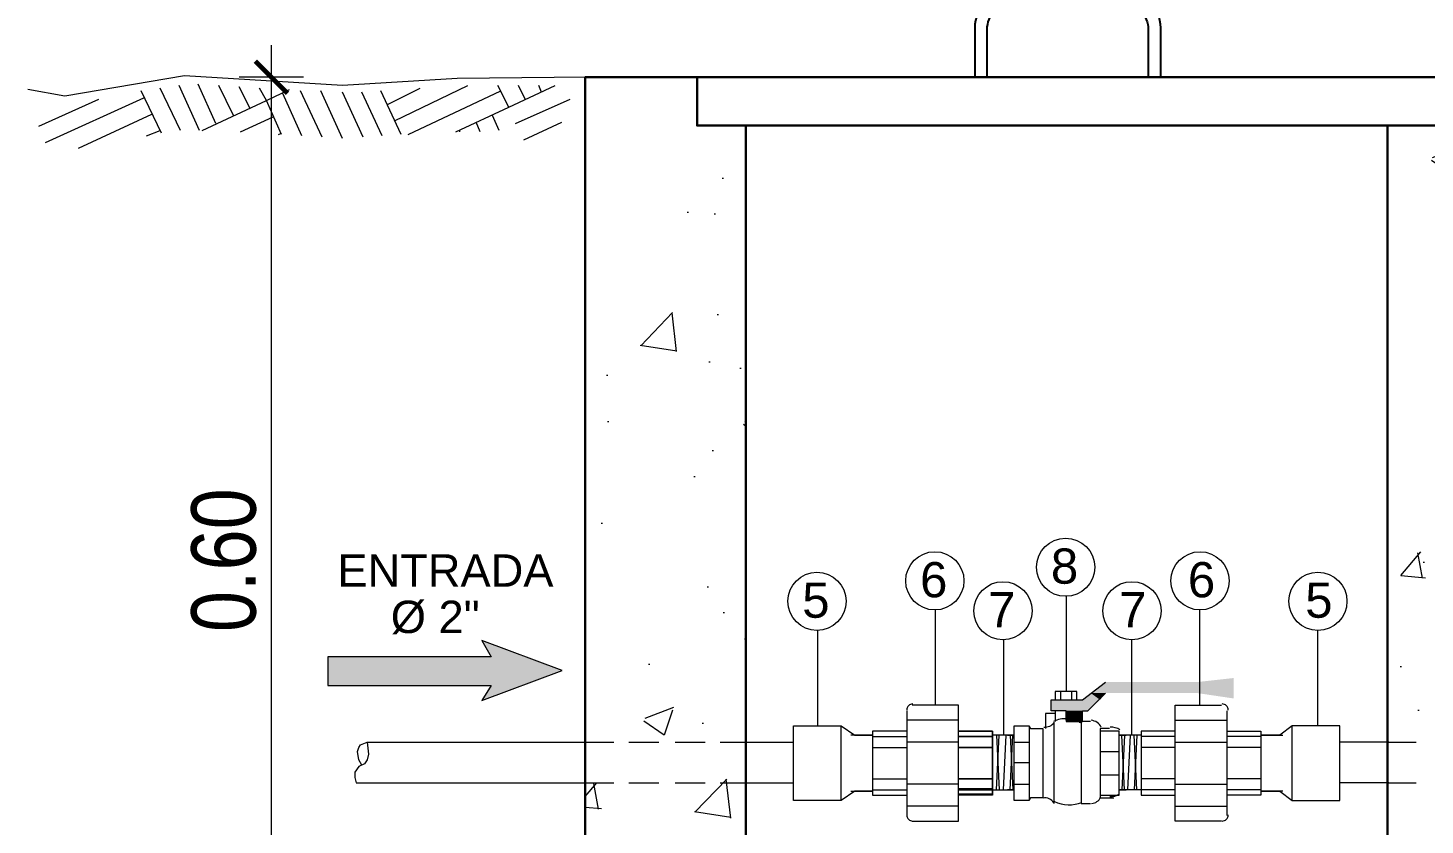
# Model space of a CAD drawing. Header units: metres. Extents: x 0 to 1843, y 1434 to 1492.
# Drawn here: x 1818.473 to 1819.34, y 1443.405 to 1443.9 of the extents above; entities that cross this region are included whole.
import ezdxf

# ---------------------------------------------------------------- set-up
doc = ezdxf.new("R2010")
doc.units = ezdxf.units.M
doc.header["$LTSCALE"] = 0.005
doc.layers.add('-Acero techos', color=252, linetype='Continuous', lineweight=13)
for name, color, linetype in [('A_50_CotasExter', 7, 'Continuous'), ('FIERRO', 160, 'Continuous'), ('PDF_Sentido de flujo', 1, 'Continuous'), ('PDF_Text', 7, 'Continuous')]:
    doc.layers.add(name, color=color, linetype=linetype)
for name, color, linetype, true_color in [('PDF_Geometry', 9, 'Continuous', 0x808080), ('PDF_Muro secundario', 7, 'Continuous', 0x545454), ('PDF_TERRENO', 7, 'Continuous', 0x954a00), ("PDF_Tub. de desague 2''", 7, 'Continuous', 0xa500dd), ("PDF_Tub. de desague 4''", 7, 'Continuous', 0x002595)]:
    doc.layers.add(name, color=color, linetype=linetype, true_color=true_color)
doc.styles.add('-Arial Narrow', font='ARIALN.TTF')
doc.styles.add('PDF Arial-BoldMT', font='arial.ttf')
doc.dimstyles.new('Esc 1_20n', dxfattribs={"dimscale": 0.02, "dimtxt": 2, "dimasz": 1, "dimexe": 1, "dimexo": 1, "dimgap": 0.45, "dimtad": 1, "dimtoh": 1, "dimzin": 3, "dimdsep": 46, "dimtxsty": '-Arial Narrow', "dimblk": 'ARCHTICK', "dimcen": 1, "dimdle": 1, "dimclrd": 7, "dimclre": 7, "dimclrt": 7, "dimadec": 0, "dimazin": 0, "dimtfac": 1, "dimtix": 1, "dimtmove": 1, "dimatfit": 2, "dimldrblk": 'ARCHTICK', "dimfxl": 1, "dimfxlon": 1, "dimtolj": 2, "dimlwd": 5, "dimlwe": 5, "dimarcsym": 0})

# ---------------------------------------------------------------- blocks, each defined once
blk = doc.blocks.new('_ArchTick')
at = {"color": 0, "linetype": 'ByBlock', "const_width": 0.15}
blk.add_lwpolyline([(-0.5, -0.5), (0.5, 0.5)], dxfattribs=at)
blk = doc.blocks.new('*D347')
at = {"layer": 'A_50_CotasExter', "color": 7, "lineweight": 5, "ltscale": 0.005, "transparency": 16777216}
for p, q in [((1818.62441, 1443.25011), (1818.62441, 1443.88949)), ((1818.64441, 1443.86949), (1818.60441, 1443.86949)), ((1818.64441, 1443.27011), (1818.60441, 1443.27011))]:
    blk.add_line(p, q, dxfattribs=at)
at = {"layer": 'Defpoints', "color": 0, "ltscale": 0.005, "transparency": 16777216}
for p in [(1818.62441, 1443.86949), (1818.72265, 1443.86949), (1818.72265, 1443.27011)]:
    blk.add_point(p, dxfattribs=at)
at = {"layer": 'A_50_CotasExter', "color": 7, "lineweight": 5, "ltscale": 0.005, "transparency": 16777216, "xscale": 0.02, "yscale": 0.02, "zscale": 0.02}
for p, rotation in [((1818.62441, 1443.86949), 90), ((1818.62441, 1443.27011), 270)]:
    blk.add_blockref('_ArchTick', p, dxfattribs=dict(at, rotation=rotation))
at = {"layer": 'A_50_CotasExter', "color": 7, "ltscale": 0.005, "transparency": 16777216, "insert": (1818.59499, 1443.5698), "char_height": 0.04, "attachment_point": 5, "rotation": 90, "style": '-Arial Narrow'}
blk.add_mtext('\\A2;0.60', dxfattribs=at)
blk = doc.blocks.new('*D388')
at = {"layer": 'A_50_CotasExter', "color": 7, "lineweight": 5, "ltscale": 0.005, "transparency": 16777216}
for p, q in [((1818.81913, 1443.91367), (1818.81913, 1443.95367)), ((1819.41768, 1443.91367), (1819.41768, 1443.95367)), ((1818.79913, 1443.93367), (1819.43768, 1443.93367))]:
    blk.add_line(p, q, dxfattribs=at)
at = {"layer": 'Defpoints', "color": 0, "ltscale": 0.005, "transparency": 16777216}
for p in [(1819.41768, 1443.93367), (1818.81913, 1443.8695), (1819.41768, 1443.8695)]:
    blk.add_point(p, dxfattribs=at)
at = {"layer": 'A_50_CotasExter', "color": 7, "lineweight": 5, "ltscale": 0.005, "transparency": 16777216, "xscale": 0.02, "yscale": 0.02, "zscale": 0.02, "rotation": 180}
blk.add_blockref('_ArchTick', (1818.81913, 1443.93367), dxfattribs=at)
at = {"layer": 'A_50_CotasExter', "color": 7, "lineweight": 5, "ltscale": 0.005, "transparency": 16777216, "xscale": 0.02, "yscale": 0.02, "zscale": 0.02}
blk.add_blockref('_ArchTick', (1819.41768, 1443.93367), dxfattribs=at)
at = {"layer": 'A_50_CotasExter', "color": 7, "ltscale": 0.005, "transparency": 16777216, "insert": (1819.11841, 1443.96309), "char_height": 0.04, "attachment_point": 5, "style": '-Arial Narrow'}
blk.add_mtext('\\A2;0.60', dxfattribs=at)

msp = doc.modelspace()

# ---------------------------------------------------------------- hatches: boundary and pattern name
at = {"layer": '-Acero techos', "lineweight": 5, "ltscale": 0.005, "true_color": 0x939598}
h = msp.add_hatch(dxfattribs=at)
h.set_pattern_fill('AR-CONC', color=252, scale=0.001)
h.set_pattern_definition([(50, (1.61997, -0.44884), (0.182184669, -0.015939086), [0.01905, -0.20955]), (355, (1.61997, -0.44884), (-0.035243421, 0.191056845), [0.01524, -0.167640584]), (100.451445, (1.63515, -0.45017), (0.146941247, 0.175117752), [0.016190009, -0.178090245]), (46.1842, (1.61997, -0.39804), (0.27107904, -0.042042328), [0.028575, -0.314325]), (96.635558, (1.64256, -0.40155), (0.237404134, 0.247426125), [0.024285023, -0.267135608]), (351.184151, (1.61997, -0.39804), (0.237404134, 0.247426125), [0.022859967, -0.251459732]), (21, (1.64537, -0.41074), (0.151614391, -0.102265198), [0.01905, -0.20955]), (326, (1.64537, -0.41074), (0.061802028, 0.184187966), [0.01524, -0.16764]), (71.451445, (1.658, -0.41926), (0.213416419, 0.081922769), [0.016190009, -0.178089938]), (37.5, (1.619965, -0.44884), (0.0030886033, 0.0845550389), [0, -0.165608, 0, -0.17018, 0, -0.168275]), (7.5, (1.619965, -0.44884), (0.0668196625, 0.1001805748), [0, -0.097028, 0, -0.161798, 0, -0.064135]), (327.5, (1.563323, -0.44884), (0.1355905952, -0.005728744), [0, -0.0635, 0, -0.19812, 0, -0.26289]), (317.5, (1.53792, -0.44884), (0.1481291814, 0.025426491), [0, -0.08255, 0, -0.131572, 0, -0.18669])])
h.paths.add_polyline_path([(1819.31708, 1443.36986), (1819.2672, 1443.36986), (1819.2672, 1443.27011), (1819.46756, 1443.27011), (1819.46756, 1443.36986), (1819.41768, 1443.36986), (1819.41768, 1443.8695), (1819.3486, 1443.86949), (1819.3486, 1443.83952), (1819.31708, 1443.83953)])
h.paths.add_polyline_path([(1818.91889, 1443.8395), (1818.8886, 1443.8395), (1818.8886, 1443.8695), (1818.81998, 1443.8695), (1818.81913, 1443.86949), (1818.81913, 1443.36986), (1818.76925, 1443.36986), (1818.76925, 1443.27011), (1818.96877, 1443.27011), (1818.96877, 1443.36986), (1818.91889, 1443.36986)])

# ---------------------------------------------------------------- linework, layer by layer
at = {"layer": 'FIERRO'}
msp.add_lwpolyline([(1819.15321, 1443.92326), (1819.08398, 1443.92326, 0.414214), (1819.06091, 1443.90018), (1819.06091, 1443.8695), (1819.0686, 1443.8695), (1819.0686, 1443.89912, -0.414214), (1819.08505, 1443.91557), (1819.15215, 1443.91557, -0.414214), (1819.1686, 1443.89912), (1819.1686, 1443.8695), (1819.17629, 1443.8695), (1819.17629, 1443.90018, 0.414214)], format="xyb", close=True, dxfattribs=at)
at = {"layer": 'PDF_Geometry', "color": 7, "lineweight": 13}
for p, q in [((1819.11756, 1443.54728), (1819.11756, 1443.48822)), ((1819.0364, 1443.53882), (1819.0364, 1443.47977)), ((1819.20041, 1443.53882), (1819.20041, 1443.47977)), ((1818.96327, 1443.52614), (1818.96327, 1443.46709)), ((1819.07867, 1443.52022), (1819.07867, 1443.46117)), ((1819.15814, 1443.52022), (1819.15814, 1443.46117)), ((1819.27354, 1443.52614), (1819.27354, 1443.46709))]:
    msp.add_line(p, q, dxfattribs=at)
for centre in [(1819.11728, 1443.56544), (1819.03612, 1443.55699), (1819.20069, 1443.55699), (1818.96299, 1443.54431), (1819.07839, 1443.53839), (1819.15842, 1443.53839), (1819.27382, 1443.54431)]:
    msp.add_circle(centre, 0.01806, dxfattribs=at)
at = {"layer": 'PDF_Muro secundario', "color": 18, "lineweight": 30, "true_color": 0x000000}
for points in [[(1818.91889, 1443.36986), (1818.96877, 1443.36986), (1818.96877, 1443.27011), (1818.76925, 1443.27011), (1818.76925, 1443.36986), (1818.81913, 1443.36986), (1818.81913, 1443.8695), (1818.8886, 1443.8695), (1818.8886, 1443.8395), (1818.91889, 1443.8395)], [(1818.8886, 1443.8395), (1819.3486, 1443.8395), (1819.3486, 1443.8695), (1818.8886, 1443.8695)], [(1819.41768, 1443.36986), (1819.46756, 1443.36986), (1819.46756, 1443.27011), (1819.2672, 1443.27011), (1819.2672, 1443.36986), (1819.31708, 1443.36986), (1819.31708, 1443.83953), (1819.3486, 1443.83952), (1819.3486, 1443.86949), (1819.41768, 1443.8695)]]:
    msp.add_lwpolyline(points, close=True, dxfattribs=at)
at = {"layer": 'PDF_Sentido de flujo', "lineweight": 5}
msp.add_lwpolyline([(1818.76084, 1443.49208), (1818.75492, 1443.48278), (1818.8048, 1443.50138), (1818.75492, 1443.51998), (1818.76084, 1443.50983), (1818.65939, 1443.50983), (1818.65939, 1443.49208)], close=True, dxfattribs=at)
at = {"layer": 'PDF_Sentido de flujo', "transparency": 33554559}
for points in [[(1818.75492, 1443.51998), (1818.78113, 1443.50983), (1818.76084, 1443.50983)], [(1818.78113, 1443.50983), (1818.65939, 1443.50983), (1818.8048, 1443.50138)], [(1818.65939, 1443.50983), (1818.8048, 1443.50138), (1818.65939, 1443.50138)], [(1818.8048, 1443.50138), (1818.65939, 1443.50138), (1818.77943, 1443.49208)], [(1818.65939, 1443.50138), (1818.77943, 1443.49208), (1818.65939, 1443.49208)], [(1818.76084, 1443.49208), (1818.77943, 1443.49208), (1818.75492, 1443.48278)]]:
    msp.add_solid(points, dxfattribs=at)
at = {"layer": 'PDF_TERRENO', "lineweight": 5}
for points in [[(1818.81998, 1443.8695), (1818.73966, 1443.86866), (1818.66865, 1443.86443), (1818.57058, 1443.87035), (1818.49618, 1443.85767), (1818.47336, 1443.86189)], [(1818.55621, 1443.83484), (1818.54353, 1443.86105)], [(1818.56804, 1443.83653), (1818.55536, 1443.86274)], [(1818.57988, 1443.83653), (1818.5672, 1443.86443)], [(1818.59002, 1443.84076), (1818.57903, 1443.86527)], [(1818.58157, 1443.83653), (1818.6213, 1443.85513), (1818.63568, 1443.86189)], [(1818.60101, 1443.84583), (1818.59171, 1443.86443)], [(1818.61116, 1443.85006), (1818.6044, 1443.86358)], [(1818.6306, 1443.83399), (1818.6213, 1443.85513), (1818.61708, 1443.86274)], [(1818.64328, 1443.83315), (1818.63145, 1443.85936)], [(1818.65597, 1443.8323), (1818.64244, 1443.86105)], [(1818.66865, 1443.83146), (1818.65512, 1443.86105)], [(1818.68133, 1443.8323), (1818.66865, 1443.8602)], [(1818.69316, 1443.83315), (1818.68048, 1443.8602)], [(1818.705, 1443.83399), (1818.69232, 1443.86105)], [(1818.69655, 1443.85259), (1818.71684, 1443.86274)], [(1818.70077, 1443.84245), (1818.74642, 1443.86443)], [(1818.70923, 1443.83399), (1818.76671, 1443.86105)], [(1818.73882, 1443.83568), (1818.77179, 1443.8509), (1818.76502, 1443.86443)], [(1818.77179, 1443.8509), (1818.80053, 1443.86443)], [(1818.78193, 1443.85597), (1818.77771, 1443.86443)], [(1818.79208, 1443.8602), (1818.79039, 1443.86443)], [(1818.48012, 1443.83907), (1818.51732, 1443.85597)], [(1818.48435, 1443.82892), (1818.54522, 1443.85682)], [(1818.77601, 1443.84076), (1818.80983, 1443.85597)], [(1818.50464, 1443.82554), (1818.55029, 1443.84668)], [(1818.60524, 1443.83568), (1818.62553, 1443.84498)], [(1818.75403, 1443.83568), (1818.7515, 1443.8416)], [(1818.76587, 1443.83653), (1818.76164, 1443.84583)], [(1818.78109, 1443.83061), (1818.80476, 1443.8416)], [(1818.54691, 1443.83315), (1818.55536, 1443.83653)], [(1818.62891, 1443.83399), (1818.6306, 1443.83484)], [(1818.74135, 1443.83568), (1818.74135, 1443.83653)]]:
    msp.add_lwpolyline(points, dxfattribs=at)
at = {"layer": "PDF_Tub. de desague 2''", "lineweight": 9}
for points in [[(1819.31792, 1443.45694), (1819.28749, 1443.45694)], [(1819.31792, 1443.43158), (1819.28749, 1443.43158)]]:
    msp.add_lwpolyline(points, dxfattribs=at)
at = {"layer": "PDF_Tub. de desague 4''", "lineweight": 9}
for points in [[(1819.11756, 1443.47047), (1819.11756, 1443.47639), (1819.10826, 1443.47639), (1819.10826, 1443.48315), (1819.12771, 1443.48315), (1819.14208, 1443.49414)], [(1819.11418, 1443.48822), (1819.11418, 1443.48315)], [(1819.11756, 1443.47639), (1819.11756, 1443.46962), (1819.12771, 1443.46962), (1819.12771, 1443.47639), (1819.13109, 1443.47639), (1819.14208, 1443.48738)], [(1819.12094, 1443.48822), (1819.12094, 1443.48315)], [(1819.02203, 1443.40791), (1819.05077, 1443.40791), (1819.05077, 1443.47977), (1819.02203, 1443.47977)], [(1819.21394, 1443.40791), (1819.18519, 1443.40791), (1819.18519, 1443.47977), (1819.21394, 1443.47977)], [(1819.01865, 1443.47639), (1819.01865, 1443.41129)], [(1819.05077, 1443.47047), (1819.01865, 1443.47047)], [(1819.1108, 1443.47469), (1819.10488, 1443.47469), (1819.10488, 1443.46539)], [(1819.10995, 1443.46878), (1819.10995, 1443.4189)], [(1819.1108, 1443.47639), (1819.1108, 1443.46962)], [(1819.12686, 1443.46962), (1819.12601, 1443.46878), (1819.12601, 1443.46962)], [(1819.13278, 1443.46962), (1819.12686, 1443.46962), (1819.12686, 1443.46878), (1819.12686, 1443.4189), (1819.13278, 1443.4189)], [(1819.18519, 1443.47047), (1819.21732, 1443.47047)], [(1819.21732, 1443.47639), (1819.21732, 1443.41129)], [(1818.97807, 1443.42059), (1818.94848, 1443.42059), (1818.94848, 1443.46709), (1818.97807, 1443.46709), (1818.98652, 1443.46117), (1818.99751, 1443.46117), (1818.98399, 1443.46117)], [(1818.98399, 1443.42651), (1818.99751, 1443.42651), (1818.98652, 1443.42651), (1818.97807, 1443.42059), (1818.97807, 1443.46709)], [(1819.01865, 1443.4637), (1818.99751, 1443.4637), (1818.99751, 1443.42397), (1819.01865, 1443.42397)], [(1818.99751, 1443.46032), (1819.01865, 1443.46032)], [(1819.05077, 1443.42482), (1819.07191, 1443.42482), (1819.07191, 1443.4637), (1819.05077, 1443.4637), (1819.07191, 1443.4637), (1819.07191, 1443.42397), (1819.05077, 1443.42397)], [(1819.08121, 1443.46117), (1819.08543, 1443.46117), (1819.07191, 1443.46117)], [(1819.07444, 1443.46117), (1819.07614, 1443.42735)], [(1819.07444, 1443.42735), (1819.07614, 1443.46117)], [(1819.07867, 1443.42735), (1819.08036, 1443.46117)], [(1819.0829, 1443.46117), (1819.08459, 1443.42735)], [(1819.0829, 1443.42735), (1819.08459, 1443.46117)], [(1819.09473, 1443.46709), (1819.09558, 1443.46539), (1819.10319, 1443.46539), (1819.10319, 1443.42228), (1819.09558, 1443.42228), (1819.09473, 1443.42059)], [(1819.14461, 1443.46539), (1819.1387, 1443.46539), (1819.1387, 1443.44426), (1819.1387, 1443.42228), (1819.14715, 1443.42228)], [(1819.1387, 1443.42397), (1819.15053, 1443.42397), (1819.15053, 1443.44426), (1819.15053, 1443.4637), (1819.1387, 1443.4637)], [(1819.16406, 1443.46117), (1819.15053, 1443.46117), (1819.15476, 1443.46117)], [(1819.15391, 1443.42735), (1819.15222, 1443.46117)], [(1819.15391, 1443.46117), (1819.15222, 1443.42735)], [(1819.15729, 1443.46117), (1819.1556, 1443.42735)], [(1819.16152, 1443.42735), (1819.15983, 1443.46117)], [(1819.16152, 1443.46117), (1819.15983, 1443.42735)], [(1819.18519, 1443.4637), (1819.16406, 1443.4637), (1819.16406, 1443.42397), (1819.18519, 1443.42397)], [(1819.18519, 1443.46032), (1819.16406, 1443.46032)], [(1819.21732, 1443.4637), (1819.23845, 1443.4637), (1819.23845, 1443.42397), (1819.21732, 1443.42397)], [(1819.23845, 1443.46032), (1819.21732, 1443.46032)], [(1819.2579, 1443.42059), (1819.28749, 1443.42059), (1819.28749, 1443.46709), (1819.2579, 1443.46709), (1819.25029, 1443.46117), (1819.23845, 1443.46117), (1819.25198, 1443.46117)], [(1819.25198, 1443.42651), (1819.23845, 1443.42651), (1819.25029, 1443.42651), (1819.2579, 1443.42059), (1819.2579, 1443.46709)], [(1818.68048, 1443.44257), (1818.67879, 1443.44595), (1818.67795, 1443.45102), (1818.67879, 1443.45356), (1818.67964, 1443.45525), (1818.68386, 1443.45694), (1818.68471, 1443.44933), (1818.68386, 1443.44595), (1818.68217, 1443.44341), (1818.67879, 1443.44172), (1818.67626, 1443.43834), (1818.67626, 1443.43496), (1818.6771, 1443.43158), (1818.82082, 1443.43158)], [(1818.68386, 1443.45694), (1818.82082, 1443.45694)], [(1818.82082, 1443.45694), (1818.83688, 1443.45694)], [(1818.84618, 1443.45694), (1818.86478, 1443.45694)], [(1818.87493, 1443.45694), (1818.89353, 1443.45694)], [(1818.90283, 1443.45694), (1818.91889, 1443.45694)], [(1818.91889, 1443.45694), (1818.94848, 1443.45694)], [(1818.99751, 1443.45356), (1819.01865, 1443.45356)], [(1819.05077, 1443.45694), (1819.01865, 1443.45694)], [(1819.08543, 1443.45694), (1819.09473, 1443.45694)], [(1819.1387, 1443.45102), (1819.15053, 1443.45102)], [(1819.18519, 1443.45356), (1819.16406, 1443.45356)], [(1819.18519, 1443.45694), (1819.21732, 1443.45694)], [(1819.23845, 1443.45356), (1819.21732, 1443.45356)], [(1819.31708, 1443.45694), (1819.33483, 1443.45694)], [(1819.08543, 1443.44426), (1819.09473, 1443.44426)], [(1818.99751, 1443.43411), (1819.01865, 1443.43411)], [(1819.1387, 1443.43665), (1819.15053, 1443.43665)], [(1819.18519, 1443.43411), (1819.16406, 1443.43411)], [(1819.23845, 1443.43411), (1819.21732, 1443.43411)], [(1818.82082, 1443.43158), (1818.83688, 1443.43158)], [(1818.84618, 1443.43158), (1818.86478, 1443.43158)], [(1818.87493, 1443.43158), (1818.89353, 1443.43158)], [(1818.90283, 1443.43158), (1818.91889, 1443.43158)], [(1818.91889, 1443.43158), (1818.94848, 1443.43158)], [(1818.99751, 1443.42735), (1819.01865, 1443.42735)], [(1819.05077, 1443.43073), (1819.01865, 1443.43073)], [(1819.05077, 1443.4282), (1819.07191, 1443.4282)], [(1819.05077, 1443.42735), (1819.07191, 1443.42735), (1819.08543, 1443.42735), (1819.08121, 1443.42735)], [(1819.08543, 1443.43073), (1819.09473, 1443.43073)], [(1819.18519, 1443.42735), (1819.16406, 1443.42735), (1819.15053, 1443.42735), (1819.15476, 1443.42735)], [(1819.18519, 1443.43073), (1819.21732, 1443.43073)], [(1819.23845, 1443.42735), (1819.21732, 1443.42735)], [(1819.31708, 1443.43158), (1819.33483, 1443.43158)], [(1819.05077, 1443.41721), (1819.01865, 1443.41721)], [(1819.12686, 1443.4189), (1819.12686, 1443.4189)], [(1819.18519, 1443.41721), (1819.21732, 1443.41721)]]:
    msp.add_lwpolyline(points, dxfattribs=at)
for points in [[(1819.1108, 1443.48315), (1819.12432, 1443.48315), (1819.12432, 1443.48822), (1819.1108, 1443.48822)], [(1819.07191, 1443.46032), (1819.05077, 1443.46032)], [(1819.09473, 1443.42228), (1819.09473, 1443.42059), (1819.08543, 1443.42059), (1819.08543, 1443.46709), (1819.09473, 1443.46709), (1819.09473, 1443.46539)], [(1819.07191, 1443.45356), (1819.05077, 1443.45356)], [(1819.07191, 1443.43411), (1819.05077, 1443.43411)]]:
    msp.add_lwpolyline(points, close=True, dxfattribs=at)
for centre, radius, start, end in [((1819.02245, 1443.47681), 0.0038, 89.99885, 180.00115), ((1819.21436, 1443.47681), 0.0038, 359.99885, 90.00115), ((1819.10446, 1443.47343), 0.00719, 264.11796, 324.33693), ((1819.11629, 1443.45737), 0.01395, 81.76299, 117.55183), ((1819.13236, 1443.46244), 0.00803, 28.50344, 84.1208), ((1819.14504, 1443.45483), 0.01141, 58.53143, 90.20615), ((1819.14588, 1443.43031), 0.00719, 260.4585, 310.80095), ((1819.10446, 1443.41594), 0.00634, 30.88806, 100.65587), ((1819.11967, 1443.4413), 0.02325, 246.18762, 289.40687), ((1819.1332, 1443.42524), 0.00634, 271.70056, 335.67664), ((1819.02245, 1443.41171), 0.0038, 179.99885, 270.00115), ((1819.21436, 1443.41171), 0.0038, 269.99885, 0.00115)]:
    msp.add_arc(centre, radius, start, end, dxfattribs=at)
for points in [[(1819.14208, 1443.49414), (1819.22155, 1443.48738), (1819.13278, 1443.48738)], [(1819.22155, 1443.49414), (1819.14208, 1443.49414), (1819.22155, 1443.48738)], [(1819.22155, 1443.49668), (1819.22155, 1443.49414), (1819.19872, 1443.49414)], [(1819.13278, 1443.48738), (1819.1387, 1443.48315), (1819.12771, 1443.48315)], [(1819.14208, 1443.48738), (1819.13278, 1443.48738), (1819.1387, 1443.48315)], [(1819.19872, 1443.48738), (1819.22155, 1443.48738), (1819.22155, 1443.48399)], [(1819.1387, 1443.48315), (1819.10826, 1443.48315), (1819.13109, 1443.47639)], [(1819.10826, 1443.48315), (1819.13109, 1443.47639), (1819.10826, 1443.47639)], [(1819.12771, 1443.47639), (1819.11756, 1443.47639), (1819.12771, 1443.46962)], [(1819.11756, 1443.47639), (1819.12771, 1443.46962), (1819.11756, 1443.46962)]]:
    msp.add_solid(points, dxfattribs=at)

# ---------------------------------------------------------------- texts
at = {"layer": 'PDF_Text', "lineweight": 13, "style": 'PDF Arial-BoldMT'}
for s, p in [('8', (1819.10811, 1443.55522)), ('6', (1819.02695, 1443.54677)), ('6', (1819.19312, 1443.54677)), ('5', (1818.95383, 1443.53409)), ('5', (1819.26595, 1443.53409)), ('7', (1819.06923, 1443.52817)), ('7', (1819.15054, 1443.52817))]:
    msp.add_text(s, height=0.02186, dxfattribs=at).set_placement(p)
at = {"layer": 'PDF_Text', "char_height": 0.020096, "attachment_point": 4, "style": 'PDF Arial-BoldMT'}
for s, insert in [('ENTRADA', (1818.66536, 1443.56341)), ('Ø 2"', (1818.69852, 1443.53426))]:
    msp.add_mtext(s, dxfattribs=dict(at, insert=insert))

# ---------------------------------------------------------------- dimensions: what is measured, and where the dimension line sits
at = {"layer": 'A_50_CotasExter', "color": 18, "ltscale": 0.005, "true_color": 0x000000}
for p1, p2, distance, picture, middle in [((1818.81913, 1443.8695), (1819.41768, 1443.8695), 0.06417, '*D388', (1819.11841, 1443.96309)), ((1818.72265, 1443.27011), (1818.72265, 1443.86949), 0.09823, '*D347', (1818.59499, 1443.5698))]:
    dim = msp.add_aligned_dim(p1=p1, p2=p2, distance=distance, dimstyle='Esc 1_20n', dxfattribs=at)
    dim.commit()
    dim.dimension.update_dxf_attribs({"geometry": picture, "text_midpoint": middle})

doc.saveas('drawing.dxf')
